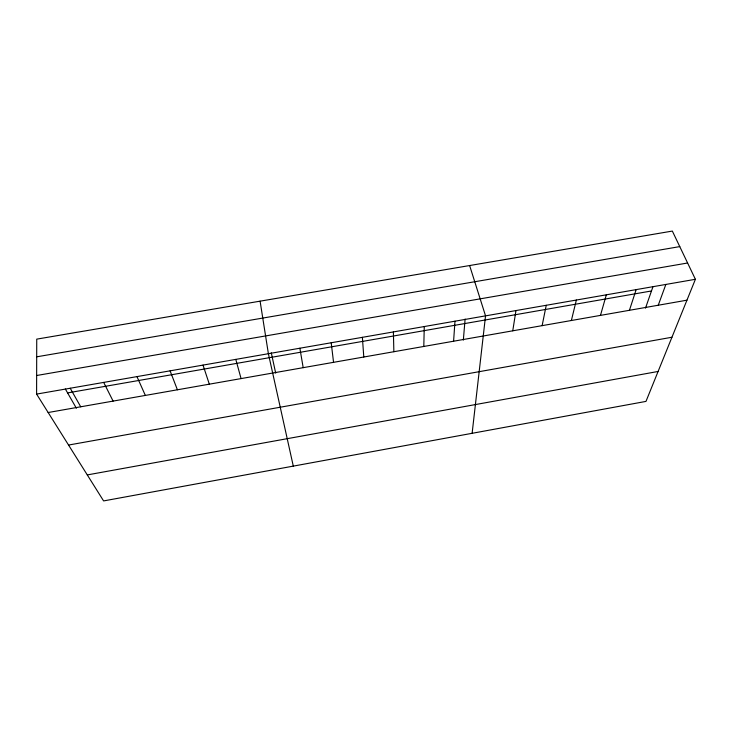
<?xml version="1.0" encoding="UTF-8"?>
<svg xmlns="http://www.w3.org/2000/svg" width="732" height="732" viewBox="0 0 732 732"><rect width="100%" height="100%" fill="white"/><g stroke="black" fill="none" stroke-linecap="round" stroke-linejoin="round"><path stroke-width="1.1" d="M36.6 394.1L36.737 339.136L672.342 231.074L695.4 279.295L645.981 401.401L103.596 500.926L36.6 394.1L695.4 279.295M423.801 346.456L424.267 326.545M453.593 341.222L454.984 321.192M463.338 340.106L465.113 319.051M472.122 433.307L485.545 315.867L469.624 265.542M512.757 330.818L515.968 310.56M542.128 325.649L546.237 305.29M571.372 320.506L576.359 300.038M600.469 315.391L606.334 294.813M629.428 310.295L636.163 289.616M645.496 308.126L652.926 286.816M658.251 305.226L665.855 284.437M87.291 474.922L658.095 371.463M68.552 445.047L671.949 337.242M67.591 392.91L651.48 290.961M48.147 412.519L686.945 300.184M36.646 375.507L687.604 262.998M36.692 356.823L679.772 246.602M65.34 388.985L76.384 408.236M70.226 388.244L80.712 406.791M103.688 382.415L113.103 401.099M136.966 376.614L145.339 395.426M170.08 370.84L177.409 389.79M203.02 365.103L209.325 384.172M235.786 359.394L241.075 378.59M293.294 466.119L268.388 353.712L260.098 301.163M271.288 352.824L275.68 373.11M299.873 348.222L303.185 367.665M331.203 342.759L333.554 362.331M362.377 337.324L363.786 357.015M393.395 331.925L393.862 351.726"/></g></svg>
